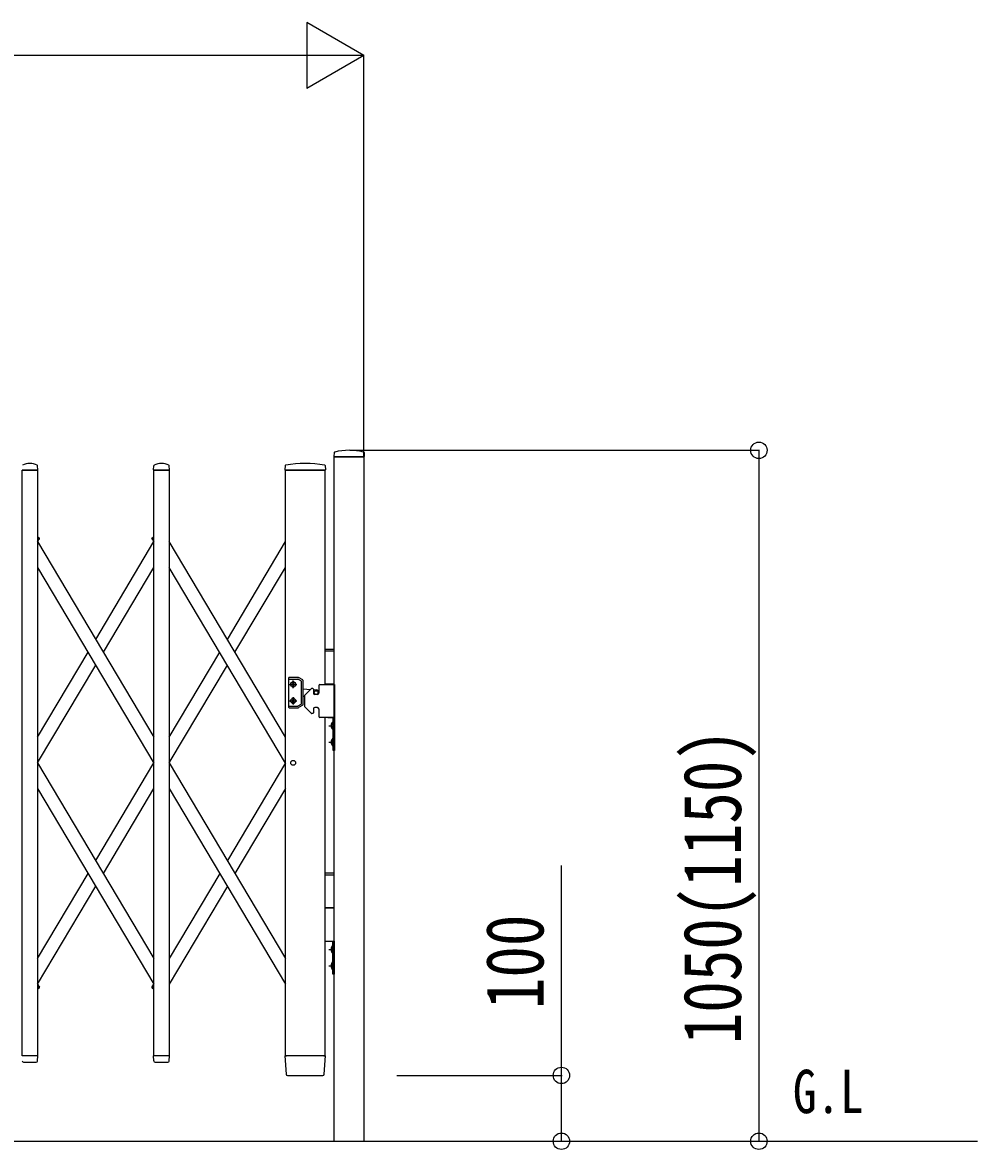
# Model space of a CAD drawing. Units: millimetres, scale not verified. Extents: x -16820 to 16820, y -11880 to 11880.
# Drawn here: x -9498 to -8047, y -7932 to -6220 of the extents above; entities that cross this region are included whole.
import ezdxf
from ezdxf.enums import TextEntityAlignment as Align

# ---------------------------------------------------------------- set-up
doc = ezdxf.new("R2010")
doc.units = ezdxf.units.MM
doc.header["$LTSCALE"] = 50
for name, color, linetype in [('0-1_USER1', 3, 'Continuous'), ('0-3_YKK_13', 4, 'Continuous'), ('0-4_YKK_A1', 4, 'Continuous'), ('0-5_YKK_D', 6, 'Continuous')]:
    doc.layers.add(name, color=color, linetype=linetype)
doc.styles.add('ＭＳ ゴシック', font='')
doc.styles.get('ＭＳ ゴシック').set_extended_font_data('MS Gothic')

msp = doc.modelspace()

# ---------------------------------------------------------------- linework, layer by layer
at = {"layer": '0-3_YKK_13'}
for p, q in [((-9024.05, -6873.61), (-9024.42, -6879.68)), ((-8978.72, -6880), (-9024.12, -6880)), ((-8978.79, -6873.61), (-8978.42, -6879.68)), ((-9474.72, -6900), (-9498.12, -6900)), ((-9474.42, -6899.68), (-9474.8, -6893.56)), ((-9298.42, -6899.68), (-9298.05, -6893.56)), ((-9274.72, -6900), (-9298.12, -6900)), ((-9274.42, -6899.68), (-9274.8, -6893.56)), ((-9098.53, -6893.35), (-9098.92, -6899.68)), ((-9039.12, -6900), (-9098.62, -6900)), ((-9037.72, -6900), (-9039.12, -6900)), ((-9037.81, -6893.35), (-9037.42, -6899.68)), ((-9474.92, -7001.32), (-9472.04, -7003.04)), ((-9300.81, -7003.04), (-9297.92, -7001.32)), ((-9474.92, -7004.23), (-9472.46, -7005.7)), ((-9472.46, -7005.7), (-9471.69, -7004.41)), ((-9300.39, -7005.7), (-9301.15, -7004.41)), ((-9300.39, -7005.7), (-9297.92, -7004.23)), ((-9474.92, -7685.77), (-9472.46, -7684.3)), ((-9474.92, -7688.68), (-9472.04, -7686.96)), ((-9472.46, -7684.3), (-9471.69, -7685.59)), ((-9300.39, -7684.3), (-9301.15, -7685.59)), ((-9300.81, -7686.96), (-9297.92, -7688.68)), ((-9300.39, -7684.3), (-9297.92, -7685.77)), ((-9474.72, -7790), (-9498.12, -7790)), ((-9474.87, -7797.71), (-9474.42, -7790.32)), ((-9297.97, -7797.71), (-9298.42, -7790.32)), ((-9274.72, -7790), (-9298.12, -7790)), ((-9274.87, -7797.71), (-9274.42, -7790.32)), ((-9098.92, -7790.32), (-9097.22, -7818.12)), ((-9098.62, -7790), (-9096.43, -7790)), ((-9039.92, -7790), (-9096.43, -7790)), ((-9039.92, -7790), (-9037.72, -7790)), ((-9039.12, -7818.12), (-9037.42, -7790.32)), ((-9495.95, -7800), (-9476.89, -7800)), ((-9474.9, -7798.12), (-9474.87, -7797.71)), ((-9297.97, -7797.71), (-9297.94, -7798.12)), ((-9295.95, -7800), (-9276.89, -7800)), ((-9274.9, -7798.12), (-9274.87, -7797.71)), ((-9095.22, -7820), (-9095.12, -7820)), ((-9095.12, -7820), (-9094.78, -7820))]:
    msp.add_line(p, q, dxfattribs=at)
for points in [[(-9095.12, -7820), (-9094.78, -7820), (-9094.73, -7820)], [(-9094.73, -7820), (-9041.62, -7820), (-9041.12, -7820)]]:
    msp.add_lwpolyline(points, dxfattribs=at)
for centre, radius, start, end in [((-9024.12, -6879.7), 0.3, 176.5, 270), ((-9023.05, -6873.67), 1, 104.06552, 176.5), ((-9001.42, -6960), 90, 75.93448, 104.06552), ((-8979.79, -6873.67), 1, 3.5, 75.93448), ((-8978.72, -6879.7), 0.3, 270, 3.5), ((-9486.42, -6913.89), 23.89, 62.3399, 117.6601), ((-9475.79, -6893.62), 1, 3.5, 62.3399), ((-9474.72, -6899.7), 0.3, 270, 0), ((-9474.72, -6899.7), 0.3, 0, 3.5), ((-9298.12, -6899.7), 0.3, 176.5, 180), ((-9298.12, -6899.7), 0.3, 180, 270), ((-9297.05, -6893.62), 1, 117.6601, 176.5), ((-9286.42, -6913.89), 23.89, 62.3399, 117.6601), ((-9275.79, -6893.62), 1, 3.5, 62.3399), ((-9274.72, -6899.7), 0.3, 270, 0), ((-9274.72, -6899.7), 0.3, 0, 3.5), ((-9098.62, -6899.7), 0.3, 176.5, 270), ((-9097.54, -6893.41), 1, 99.38321, 176.5), ((-9068.17, -7071.07), 181.07, 80.6148, 99.3852), ((-9038.81, -6893.41), 1, 3.5, 80.61679), ((-9037.72, -6899.7), 0.3, 270, 3.5), ((-9472.55, -7003.9), 1, 329.23561, 59.23561), ((-9300.29, -7003.9), 1, 120.76439, 210.76439), ((-9472.55, -7686.1), 1, 300.76439, 30.76439), ((-9300.29, -7686.1), 1, 149.23561, 239.23561), ((-9474.72, -7790.3), 0.3, 356.5, 90), ((-9298.12, -7790.3), 0.3, 90, 183.5), ((-9274.72, -7790.3), 0.3, 356.5, 90), ((-9098.62, -7790.3), 0.3, 90, 183.5), ((-9037.72, -7790.3), 0.3, 356.5, 90), ((-9495.95, -7798), 2, 183.5, 270), ((-9476.89, -7798), 2, 270, 356.5), ((-9295.95, -7798), 2, 183.5, 270), ((-9276.89, -7798), 2, 270, 356.5), ((-9095.22, -7818), 2, 183.5, 270), ((-9041.12, -7818), 2, 270, 356.5)]:
    msp.add_arc(centre, radius, start, end, dxfattribs=at)
at = {"layer": '0-4_YKK_A1'}
for p, q in [((-9097.92, -7790), (-9097.92, -6900)), ((-9097.92, -6900), (-9037.92, -6900)), ((-9037.92, -7226), (-9037.92, -6900)), ((-9474.92, -7004.23), (-9472.71, -7005.54)), ((-9474.92, -7004.23), (-9472.71, -7005.54)), ((-9474.92, -7009.25), (-9472.71, -7005.54)), ((-9474.92, -7008.79), (-9297.92, -7306.13)), ((-9386.42, -7157.46), (-9297.92, -7008.79)), ((-9300.13, -7005.54), (-9297.92, -7004.23)), ((-9300.13, -7005.54), (-9297.92, -7009.25)), ((-9097.92, -7306.13), (-9274.92, -7008.79)), ((-9186.42, -7157.46), (-9097.92, -7008.79)), ((-9474.92, -7047.89), (-9297.92, -7345.23)), ((-9374.78, -7177.01), (-9297.92, -7047.89)), ((-9097.92, -7345.23), (-9274.92, -7047.89)), ((-9174.78, -7177.01), (-9097.92, -7047.89)), ((-9037.92, -7172), (-9023.67, -7172)), ((-9037.92, -7175), (-9023.67, -7175)), ((-9474.92, -7306.13), (-9398.06, -7177.01)), ((-9274.92, -7306.13), (-9198.06, -7177.01)), ((-9474.78, -7345), (-9386.42, -7196.56)), ((-9274.78, -7345), (-9186.42, -7196.56)), ((-9093.42, -7216.2), (-9093.42, -7260.2)), ((-9078.69, -7215.2), (-9092.42, -7215.2)), ((-9092.42, -7217.7), (-9079.36, -7217.7)), ((-9092.17, -7225.7), (-9080.67, -7225.7)), ((-9087.65, -7225.29), (-9088.47, -7225.29)), ((-9086.42, -7231.45), (-9086.42, -7219.95)), ((-9085.19, -7226.11), (-9084.37, -7226.11)), ((-9078.86, -7217.83), (-9074.42, -7220.4)), ((-9071.92, -7218.95), (-9078.19, -7215.33)), ((-9073.92, -7255.14), (-9073.92, -7221.26)), ((-9071.42, -7256.58), (-9071.42, -7219.82)), ((-9045.67, -7226), (-9023.67, -7226)), ((-9037.92, -7225), (-9023.67, -7225)), ((-9023.67, -7226), (-9037.92, -7226)), ((-9023.67, -7226), (-9023.67, -7276)), ((-9071.42, -7232.49), (-9060.08, -7233.41)), ((-9071.42, -7243.91), (-9069.17, -7243.73)), ((-9069.17, -7243.33), (-9069.17, -7258.67)), ((-9059.26, -7232.59), (-9068.58, -7241.91)), ((-9056.67, -7232), (-9057.84, -7232)), ((-9055.67, -7233), (-9055.67, -7239)), ((-9055.67, -7233.76), (-9051.34, -7234.11)), ((-9049.67, -7241), (-9053.67, -7241)), ((-9047.67, -7228), (-9047.67, -7239)), ((-9092.42, -7258.7), (-9079.36, -7258.7)), ((-9092.17, -7250.7), (-9080.67, -7250.7)), ((-9087.65, -7251.11), (-9088.47, -7251.11)), ((-9086.42, -7244.95), (-9086.42, -7256.45)), ((-9085.19, -7250.29), (-9084.37, -7250.29)), ((-9078.86, -7258.57), (-9074.42, -7256)), ((-9071.92, -7257.45), (-9078.19, -7261.07)), ((-9059.26, -7269.41), (-9068.58, -7260.09)), ((-9049.67, -7261), (-9053.67, -7261)), ((-9092.42, -7261.2), (-9078.69, -7261.2)), ((-9056.67, -7270), (-9057.84, -7270)), ((-9055.67, -7263), (-9055.67, -7269)), ((-9047.67, -7263), (-9047.67, -7274)), ((-9023.67, -7276), (-9045.67, -7276)), ((-9037.92, -7790), (-9037.92, -7276)), ((-9033.67, -7276), (-9023.67, -7276)), ((-9032.09, -7288.5), (-9025.67, -7288.5)), ((-9026.18, -7282.6), (-9026.18, -7294.4)), ((-9025.67, -7282.6), (-9026.18, -7282.6)), ((-9025.67, -7294.4), (-9026.18, -7294.4)), ((-9025.67, -7282.6), (-9025.67, -7294.4)), ((-9026.18, -7307.6), (-9026.18, -7319.4)), ((-9025.67, -7307.6), (-9026.18, -7307.6)), ((-9025.67, -7307.6), (-9025.67, -7319.4)), ((-9032.09, -7313.5), (-9025.67, -7313.5)), ((-9025.67, -7319.4), (-9026.18, -7319.4)), ((-9474.92, -7344.77), (-9297.92, -7642.11)), ((-9386.42, -7493.44), (-9297.92, -7344.77)), ((-9274.92, -7344.77), (-9097.92, -7642.11)), ((-9097.92, -7344.77), (-9186.42, -7493.44)), ((-9474.92, -7383.87), (-9297.92, -7681.21)), ((-9374.78, -7512.99), (-9297.92, -7383.87)), ((-9274.92, -7383.87), (-9097.92, -7681.21)), ((-9097.92, -7383.87), (-9174.78, -7512.99)), ((-9474.92, -7642.11), (-9398.06, -7512.99)), ((-9198.06, -7512.99), (-9274.92, -7642.11)), ((-9037.92, -7512), (-9023.92, -7512)), ((-9037.92, -7515), (-9023.92, -7515)), ((-9474.92, -7681.21), (-9386.42, -7532.54)), ((-9186.42, -7532.54), (-9274.92, -7681.21)), ((-9037.92, -7565), (-9023.92, -7565)), ((-9023.92, -7566), (-9037.92, -7566)), ((-9037.92, -7616), (-9023.92, -7616)), ((-9032.34, -7628.5), (-9025.92, -7628.5)), ((-9026.43, -7622.6), (-9026.43, -7634.4)), ((-9025.92, -7622.6), (-9026.43, -7622.6)), ((-9025.92, -7634.4), (-9026.43, -7634.4)), ((-9025.92, -7622.6), (-9025.92, -7634.4)), ((-9032.34, -7653.5), (-9025.92, -7653.5)), ((-9026.43, -7647.6), (-9026.43, -7659.4)), ((-9025.92, -7647.6), (-9026.43, -7647.6)), ((-9025.92, -7647.6), (-9025.92, -7659.4)), ((-9025.92, -7659.4), (-9026.43, -7659.4)), ((-9474.92, -7680.75), (-9472.71, -7684.46)), ((-9474.92, -7685.77), (-9472.71, -7684.46)), ((-9474.92, -7685.77), (-9472.71, -7684.46)), ((-9300.13, -7684.46), (-9297.92, -7680.75)), ((-9300.13, -7684.46), (-9297.92, -7685.77)), ((-9037.92, -7790), (-9097.92, -7790)), ((-14717.59, -7920), (-8046.92, -7920))]:
    msp.add_line(p, q, dxfattribs=at)
for points in [[(-9023.92, -7920), (-9023.92, -6880), (-8978.92, -6880), (-8978.92, -7920)], [(-9088.47, -7225.29), (-9088.47, -7226.11), (-9087.65, -7226.11)], [(-9086.01, -7224.47), (-9086.01, -7223.65), (-9086.83, -7223.65), (-9086.83, -7224.47)], [(-9084.37, -7226.11), (-9084.37, -7225.29), (-9085.19, -7225.29)], [(-9086.83, -7226.93), (-9086.83, -7227.75), (-9086.01, -7227.75), (-9086.01, -7226.93)], [(-9088.47, -7251.11), (-9088.47, -7250.29), (-9087.65, -7250.29)], [(-9086.83, -7249.47), (-9086.83, -7248.65), (-9086.01, -7248.65), (-9086.01, -7249.47)], [(-9086.01, -7251.93), (-9086.01, -7252.75), (-9086.83, -7252.75), (-9086.83, -7251.93)], [(-9084.37, -7250.29), (-9084.37, -7251.11), (-9085.19, -7251.11)], [(-9028.28, -7286), (-9025.5, -7287.36), (-9024.9, -7288.5)], [(-9028.28, -7291), (-9025.5, -7289.65), (-9024.9, -7288.5)], [(-9028.28, -7311), (-9025.5, -7312.36), (-9024.9, -7313.5)], [(-9028.28, -7316), (-9025.5, -7314.65), (-9024.9, -7313.5)], [(-9028.53, -7626), (-9025.75, -7627.36), (-9025.15, -7628.5)], [(-9028.53, -7631), (-9025.75, -7629.65), (-9025.15, -7628.5)], [(-9028.53, -7651), (-9025.75, -7652.36), (-9025.15, -7653.5)], [(-9028.53, -7656), (-9025.75, -7654.65), (-9025.15, -7653.5)]]:
    msp.add_lwpolyline(points, dxfattribs=at)
for points in [[(-9497.92, -6900), (-9474.92, -6900), (-9474.92, -7790), (-9497.92, -7790)], [(-9297.92, -6900), (-9274.92, -6900), (-9274.92, -7790), (-9297.92, -7790)], [(-9025.67, -7326), (-9025.67, -7276), (-9023.67, -7276), (-9023.67, -7326)], [(-9025.92, -7666), (-9025.92, -7616), (-9023.92, -7616), (-9023.92, -7666)]]:
    msp.add_lwpolyline(points, close=True, dxfattribs=at)
for centre, radius in [((-9086.42, -7225.7), 3.75), ((-9051.67, -7238.2), 3), ((-9051.67, -7238.2), 2.8), ((-9086.42, -7250.7), 3.75), ((-9086.42, -7345), 3.65)]:
    msp.add_circle(centre, radius, dxfattribs=at)
for centre, radius, start, end in [((-9092.42, -7216.2), 1, 90, 180), ((-9092.42, -7218.7), 1, 90, 180), ((-9086.42, -7223.7), 2.25, 33.74899, 146.25101), ((-9087.65, -7224.47), 0.82, 270, 0), ((-9087.65, -7226.93), 0.82, 0, 90), ((-9085.19, -7224.47), 0.82, 180, 270), ((-9085.19, -7226.93), 0.82, 90, 180), ((-9079.36, -7218.7), 1, 60, 90), ((-9078.69, -7216.2), 1, 60, 90), ((-9074.92, -7221.26), 1, 0, 60), ((-9072.42, -7219.82), 1, 0, 60), ((-9045.67, -7228), 2, 90, 180), ((-9086.42, -7227.7), 2.25, 213.74899, 326.25101), ((-9067.17, -7243.33), 2, 135, 180), ((-9057.84, -7234), 2, 90, 135), ((-9056.67, -7233), 1, 0, 90), ((-9053.67, -7239), 2, 180, 270), ((-9051.67, -7238.2), 4.1, 347.31124, 85.37435), ((-9049.67, -7239), 2, 270, 0), ((-9092.42, -7257.7), 1, 180, 270), ((-9092.42, -7260.2), 1, 180, 270), ((-9086.42, -7248.7), 2.25, 33.74899, 146.25101), ((-9086.42, -7252.7), 2.25, 213.74899, 326.25101), ((-9087.65, -7249.47), 0.82, 270, 0), ((-9087.65, -7251.93), 0.82, 0, 90), ((-9085.19, -7249.47), 0.82, 180, 270), ((-9085.19, -7251.93), 0.82, 90, 180), ((-9079.36, -7257.7), 1, 270, 300), ((-9074.92, -7255.14), 1, 300, 0), ((-9072.42, -7256.58), 1, 300, 0), ((-9067.17, -7258.67), 2, 180, 225), ((-9053.67, -7263), 2, 90, 180), ((-9049.67, -7263), 2, 0, 90), ((-9078.69, -7260.2), 1, 270, 300), ((-9057.84, -7268), 2, 225, 270), ((-9056.67, -7269), 1, 270, 0), ((-9045.67, -7274), 2, 180, 270), ((-9020.44, -7288.5), 8.23, 134.2189, 225.7811), ((-9020.44, -7313.5), 8.23, 134.2189, 225.7811), ((-9020.69, -7628.5), 8.23, 134.2189, 225.7811), ((-9020.69, -7653.5), 8.23, 134.2189, 225.7811)]:
    msp.add_arc(centre, radius, start, end, dxfattribs=at)
at = {"layer": '0-5_YKK_D'}
for p, q in [((-8978.92, -6270), (-9065.52, -6220)), ((-9065.52, -6220), (-9065.52, -6320)), ((-9078.92, -6270), (-13893.92, -6270)), ((-8978.92, -6270), (-9152.13, -6270)), ((-8978.92, -6270), (-9065.52, -6320)), ((-8978.92, -6879), (-8978.92, -6269)), ((-9000.42, -6870), (-8377.92, -6870)), ((-8378.92, -6870), (-8378.92, -7920)), ((-8928.92, -7820), (-8677.92, -7820)), ((-8977.92, -7920), (-8377.92, -7920)), ((-8928.92, -7920), (-8677.92, -7920))]:
    msp.add_line(p, q, dxfattribs=at)
msp.add_lwpolyline([(-8678.92, -7920), (-8678.92, -7820), (-8678.92, -7500.8)], dxfattribs=at)
for centre in [(-8378.92, -6870), (-8678.92, -7820), (-8678.92, -7920), (-8378.92, -7920)]:
    msp.add_circle(centre, 12.5, dxfattribs=at)

# ---------------------------------------------------------------- texts
at = {"layer": '0-1_USER1', "style": 'ＭＳ ゴシック', "width": 0.8}
msp.add_text('G.L', height=65.98, dxfattribs=at).set_placement((-8327.34, -7897.12), align=Align.BOTTOM_LEFT)
at = {"layer": '0-5_YKK_D', "style": 'ＭＳ ゴシック', "width": 0.8}
for s, p in [('1050(1150)', (-8379.72, -7772.6)), ('100', (-8679.72, -7719.2))]:
    msp.add_text(s, height=87.98, rotation=90, dxfattribs=at).set_placement(p, align=Align.BOTTOM_LEFT)

doc.saveas('drawing.dxf')
